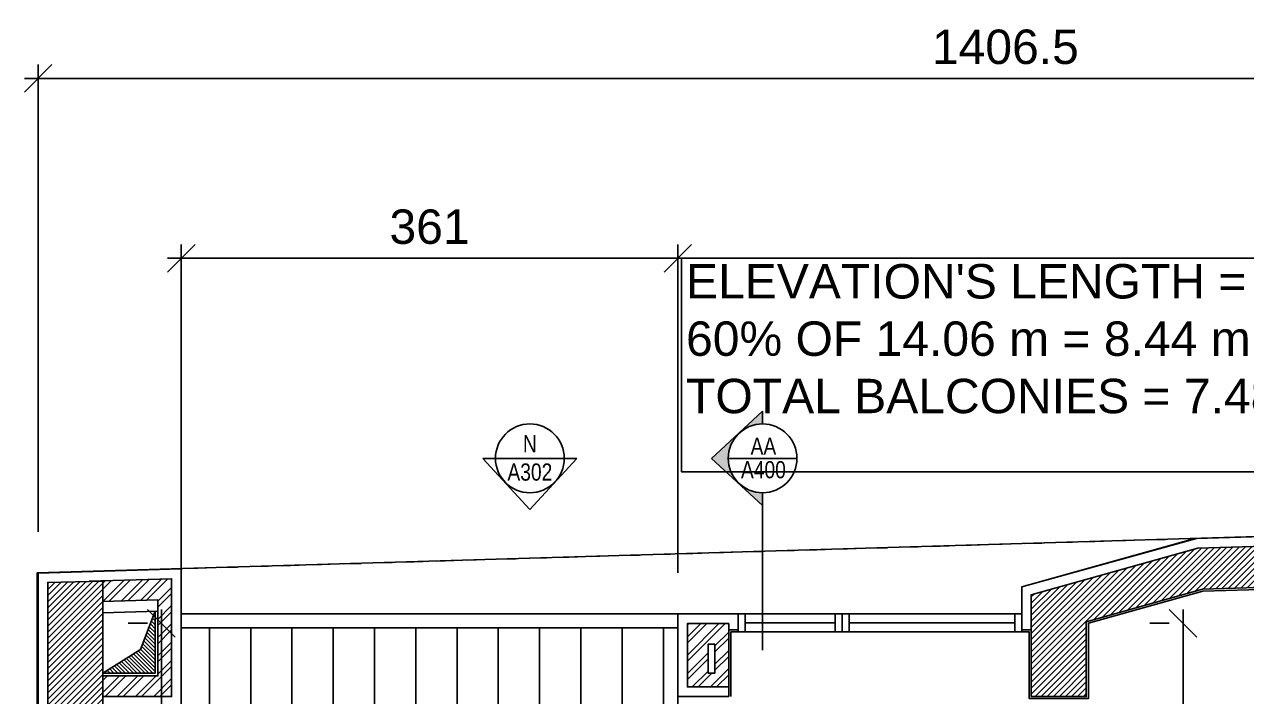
# Model space of a CAD drawing. Extents: x -1.8 to 45.6, y -22.6 to 61.5.
# Drawn here: x -0.09 to 8.79, y 56.4 to 61.28 of the extents above; entities that cross this region are included whole.
import ezdxf
from ezdxf.enums import TextEntityAlignment as Align

# ---------------------------------------------------------------- set-up
doc = ezdxf.new("R2010")
doc.units = 0
doc.header["$MEASUREMENT"] = 0
doc.header["$PDMODE"] = 35
doc.header["$PDSIZE"] = 0.3
doc.linetypes.add('HIDDEN2', pattern=[0.1875, 0.125, -0.0625])
doc.layers.get('0').update_dxf_attribs({"linetype": 'CONTINUOUS'})
doc.layers.get('DEFPOINTS').update_dxf_attribs({"linetype": 'CONTINUOUS'})
for name, color, linetype in [('60%', 7, 'CONTINUOUS'), ('A-ALU', 9, 'CONTINUOUS'), ('A-ANNO-ELTAG', 7, 'CONTINUOUS'), ('A-ANNO-SECT-TAG', 7, 'CONTINUOUS'), ('A-AREAS', 6, 'CONTINUOUS'), ('A-BALUST', 1, 'CONTINUOUS'), ('a-dim', 3, 'CONTINUOUS'), ('A-HATCH-CONC', 8, 'CONTINUOUS'), ('A-HATCH-WALL', 8, 'CONTINUOUS'), ('A-PLASTER', 8, 'CONTINUOUS'), ('A-PROJ1H', 9, 'HIDDEN2'), ('a-revetement', 1, 'CONTINUOUS'), ('a-shaft', 251, 'CONTINUOUS'), ('A-TILES', 137, 'CONTINUOUS'), ('A-WALL', 4, 'CONTINUOUS'), ('S-2ND-3RD-4-5-6TH$0$A-SHAFT 2-3-4-5-6', 8, 'CONTINUOUS'), ('S-2ND-3RD-4-5-6TH$0$A-STR 2-3-4-5-6', 2, 'CONTINUOUS'), ('S-2ND-3RD-4-5-6TH$0$N-PLOT', 5, 'CONTINUOUS')]:
    doc.layers.add(name, color=color, linetype=linetype)
doc.styles.add('A100-STEXT', font='arial.ttf', dxfattribs={"height": 0.25})
doc.styles.add('BLOCK', font='arial.ttf', dxfattribs={"width": 0.8, "height": 0.25})
doc.styles.add('STYLE1', font='arial.ttf')
doc.dimstyles.new('A100-DIM', dxfattribs={"dimtxt": 0.25, "dimasz": 0.2, "dimexe": 0.1, "dimexo": 0.3, "dimgap": 0.1, "dimtad": 1, "dimlfac": 100, "dimrnd": 0.5, "dimdsep": 46, "dimtxsty": 'A100-STEXT', "dimblk1": 'OBLIQUE', "dimblk2": 'OBLIQUE', "dimsah": 1, "dimcen": -0.05, "dimdle": 0.1, "dimclrd": 15, "dimclre": 15, "dimclrt": 256, "dimadec": 0, "dimazin": 0, "dimtfac": 0.28, "dimtix": 1, "dimtmove": 2, "dimatfit": 3, "dimldrblk": 'OBLIQUE', "dimfxl": 1, "dimtolj": 1, "dimarcsym": 0})

# ---------------------------------------------------------------- blocks, each defined once
blk = doc.blocks.new('A$C45441731')
at = {"layer": 'A-ALU'}
for p, q in [((7.1584, 57), (5.0984, 57)), ((5.0984, 57), (5.0984, 56.87)), ((5.1484, 57), (5.1484, 56.87)), ((5.8034, 57), (5.8034, 56.87)), ((5.8534, 57), (5.8534, 56.87)), ((5.9034, 57), (5.9034, 56.87)), ((7.1084, 57), (7.1084, 56.87)), ((7.1584, 57), (7.1584, 56.87)), ((7.1584, 56.87), (5.0984, 56.87)), ((5.8034, 56.935), (5.1484, 56.935)), ((7.1084, 56.935), (5.9034, 56.935))]:
    blk.add_line(p, q, dxfattribs=at)
blk = doc.blocks.new('A$C37CB01A7')
at = {"layer": 'A-ALU'}
blk.add_blockref('A$C45441731', (0, 0), dxfattribs=at)
blk = doc.blocks.new('_OBLIQUE')
at = {"color": 0, "linetype": 'ByBlock'}
blk.add_line((-0.5, -0.5), (0.5, 0.5), dxfattribs=at)
blk = doc.blocks.new('*D231')
at = {"layer": 'a-dim', "color": 15, "lineweight": -2}
for p, q in [((8.3317, 51.8), (8.3317, 57.032)), ((8.0894, 56.932), (8.2317, 56.932)), ((8.3744, 51.9), (8.2317, 51.9))]:
    blk.add_line(p, q, dxfattribs=at)
at = {"layer": 'DEFPOINTS', "color": 0}
for p in [(8.3317, 56.932), (8.3894, 56.932), (8.6744, 51.9)]:
    blk.add_point(p, dxfattribs=at)
at = {"layer": 'a-dim', "color": 15, "lineweight": -2, "xscale": 0.2, "yscale": 0.2, "zscale": 0.2}
for p, rotation in [((8.3317, 56.932), 90), ((8.3317, 51.9), 270)]:
    blk.add_blockref('_OBLIQUE', p, dxfattribs=dict(at, rotation=rotation))
at = {"layer": 'a-dim', "insert": (8.1039, 54.416), "char_height": 0.25, "attachment_point": 5, "rotation": 90, "style": 'A100-STEXT'}
blk.add_mtext('\\A1;503', dxfattribs=at)
blk = doc.blocks.new('*D255')
at = {"layer": 'a-dim', "color": 15, "lineweight": -2}
for p, q in [((0.9041, 57.032), (0.9041, 55.427)), ((0.6619, 56.932), (0.8041, 56.932)), ((0.9041, 53.07), (0.9041, 54.675)), ((0.9469, 53.17), (0.8041, 53.17))]:
    blk.add_line(p, q, dxfattribs=at)
at = {"layer": 'DEFPOINTS', "color": 0}
for p in [(0.9041, 56.932), (0.9619, 56.932), (1.2469, 53.17)]:
    blk.add_point(p, dxfattribs=at)
at = {"layer": 'a-dim', "color": 15, "lineweight": -2, "xscale": 0.2, "yscale": 0.2, "zscale": 0.2}
for p, rotation in [((0.9041, 56.932), 90), ((0.9041, 53.17), 270)]:
    blk.add_blockref('_OBLIQUE', p, dxfattribs=dict(at, rotation=rotation))
at = {"layer": 'a-dim', "insert": (1.1033, 55.051), "char_height": 0.25, "attachment_point": 5, "rotation": 90, "style": 'A100-STEXT'}
blk.add_mtext('\\A1;376', dxfattribs=at)
blk = doc.blocks.new('*D297')
at = {"layer": '60%', "color": 15, "lineweight": -2}
for p, q in [((1.0484, 57.3), (1.0484, 59.6848)), ((4.6584, 57.3), (4.6584, 59.6848)), ((0.9484, 59.5848), (4.7584, 59.5848))]:
    blk.add_line(p, q, dxfattribs=at)
at = {"layer": 'DEFPOINTS', "color": 0}
for p in [(4.6584, 59.5848), (1.0484, 57), (4.6584, 57)]:
    blk.add_point(p, dxfattribs=at)
at = {"layer": '60%', "color": 15, "lineweight": -2, "xscale": 0.2, "yscale": 0.2, "zscale": 0.2, "rotation": 180}
blk.add_blockref('_OBLIQUE', (1.0484, 59.5848), dxfattribs=at)
at = {"layer": '60%', "color": 15, "lineweight": -2, "xscale": 0.2, "yscale": 0.2, "zscale": 0.2}
blk.add_blockref('_OBLIQUE', (4.6584, 59.5848), dxfattribs=at)
at = {"layer": '60%', "insert": (2.8534, 59.8125), "char_height": 0.25, "attachment_point": 5, "style": 'A100-STEXT'}
blk.add_mtext('\\A1;361', dxfattribs=at)
blk = doc.blocks.new('*D299')
at = {"layer": '60%', "color": 15, "lineweight": -2}
for p, q in [((0.0084, 57.5967), (0.0084, 60.9919)), ((14.0715, 57.5967), (14.0715, 60.9919)), ((-0.0916, 60.8919), (14.1715, 60.8919))]:
    blk.add_line(p, q, dxfattribs=at)
at = {"layer": 'DEFPOINTS', "color": 0}
for p in [(14.0715, 60.8919), (0.0084, 57.2967), (14.0715, 57.2967)]:
    blk.add_point(p, dxfattribs=at)
at = {"layer": '60%', "color": 15, "lineweight": -2, "xscale": 0.2, "yscale": 0.2, "zscale": 0.2, "rotation": 180}
blk.add_blockref('_OBLIQUE', (0.0084, 60.8919), dxfattribs=at)
at = {"layer": '60%', "color": 15, "lineweight": -2, "xscale": 0.2, "yscale": 0.2, "zscale": 0.2}
blk.add_blockref('_OBLIQUE', (14.0715, 60.8919), dxfattribs=at)
at = {"layer": '60%', "insert": (7.0399, 61.1196), "char_height": 0.25, "attachment_point": 5, "style": 'A100-STEXT'}
blk.add_mtext('\\A1;1406.5', dxfattribs=at)
blk = doc.blocks.new('SCT_TAG_L')
h = blk.add_hatch(color=256)
h.paths.add_polyline_path([(-0.3708, 0.3425), (0, 0.6851), (0, 0.5925, 0.755389), (-0.1315, 0.1299), (-0.1315, 0.1214)])
h.paths.add_polyline_path([(-0.1315, 0.1214), (-0.1315, 0.1299, 0.139348), (0, 0.0925), (0, 0)])
for p, q in [((0, 0.6851), (-0.3708, 0.3425)), ((0, 0.6851), (0, 0.5925)), ((0, 0), (-0.3708, 0.3425)), ((0, 0.0925), (0, 0)), ((0, 0), (0, -1.0515))]:
    blk.add_line(p, q)
at = {"ltscale": 4}
blk.add_line((-0.25, 0.3425), (0.25, 0.3425), dxfattribs=at)
blk.add_circle((0, 0.3425), 0.25)
at = {"color": 7, "style": 'BLOCK', "width": 0.8}
for tag, p in [('SCT.NO.', (0.0059, 0.4306)), ('DWG', (0.0059, 0.2601))]:
    blk.add_attdef(tag, text='', height=0.125, dxfattribs=at).set_placement(p, align=Align.MIDDLE)
blk = doc.blocks.new('ELTAG_D')
for p, q in [((0.005, 0), (-0.005, 0)), ((0.00685, 0), (0, -0.00742)), ((0.00685, 0), (0.005, 0)), ((-0.00685, 0), (0, -0.00742)), ((-0.005, 0), (-0.00685, 0))]:
    blk.add_line(p, q)
blk.add_circle((0, 0), 0.005)
at = {"color": 7, "style": 'BLOCK', "width": 0.8}
for tag, p in [('ELV.NO.', (0, 0.00213)), ('DWG', (0, -0.00199))]:
    blk.add_attdef(tag, text='', height=0.0025, rotation=0, dxfattribs=at).set_placement(p, align=Align.MIDDLE)

msp = doc.modelspace()

# ---------------------------------------------------------------- hatches: boundary and pattern name
at = {"layer": 'A-HATCH-CONC'}
h = msp.add_hatch(dxfattribs=at)
h.set_pattern_fill('ANSI31', color=256, scale=0.25, style=0)
h.paths.add_polyline_path([(10.12837, 57.52936), (8.439, 57.47908), (7.22837, 57.14025), (7.22837, 56.4), (7.62837, 56.4), (7.62837, 56.94336), (8.47393, 57.18001), (9.82837, 57.22032), (9.82837, 56.4), (10.12837, 56.4)])
h = msp.add_hatch(dxfattribs=at)
h.set_pattern_fill('ANSI31', color=256, scale=0.25, style=0)
h.paths.add_polyline_path([(0.47837, 57.23771), (0.07837, 57.22878), (0.07837, 42), (0.47837, 42)])
at = {"layer": 'A-HATCH-WALL'}
h = msp.add_hatch(dxfattribs=at)
h.set_pattern_fill('ANSI32', color=256, scale=0.25, style=0)
h.paths.add_polyline_path([(0.97837, 57.25557), (0.47837, 57.24069), (0.47837, 57.09062), (0.87837, 57.10253), (0.87837, 56.55), (0.47837, 56.55), (0.47837, 56.4), (0.97837, 56.4)])
h = msp.add_hatch(dxfattribs=at)
h.set_pattern_fill('ANSI32', color=256, scale=0.25, style=0)
h.paths.add_polyline_path([(5.02837, 56.93), (4.72837, 56.93), (4.72837, 56.47), (5.02837, 56.47)])
h.paths.add_polyline_path([(4.87837, 56.57), (4.87837, 56.78), (4.92837, 56.78), (4.92837, 56.57)], flags=16)
at = {"layer": 'a-shaft'}
h = msp.add_hatch(dxfattribs=at)
h.set_pattern_fill('_USER,_O', color=256, scale=0.02, angle=315, pattern_type=0)
h.set_pattern_definition([(315, (-338376.396732, -23743.371716), (0.0141421356237, 0.0141421356237), [])])
h.paths.add_polyline_path([(0.85837, 57.01889), (0.85814, 57.01888), (0.75319, 56.7407), (0.47837, 56.57), (0.85837, 56.57)])
at = {"layer": 'A-TILES'}
h = msp.add_hatch(dxfattribs=at)
h.set_pattern_fill('_USER,_O', color=256, scale=0.3, angle=90, pattern_type=0)
h.set_pattern_definition([(90, (-338376.54673, -23743.37172), (-0.3, 2e-17), [])])
h.paths.add_polyline_path([(1.04837, 56.9), (1.04837, 56.33), (0.54837, 56.33), (0.54837, 53.17), (1.04837, 53.17), (4.05837, 53.17), (4.65837, 53.17), (4.65837, 56.9)])

# ---------------------------------------------------------------- linework, layer by layer
at = {"layer": '60%'}
msp.add_lwpolyline([(4.68593, 59.58481), (10.14892, 59.58481), (10.14892, 58.03191), (4.68593, 58.03191)], close=True, dxfattribs=at)
at = {"layer": 'A-AREAS'}
for points in [[(15.96124, 57.80109), (12.2369, 53.17), (10.19837, 53.17), (10.19837, 57.6015), (8.42837, 57.54879), (7.15837, 57.19604), (7.15837, 57), (4.65837, 57)], [(4.65837, 57), (4.65837, 53.17), (0.44837, 53.17), (0.44837, 56.33), (1.04837, 56.33), (1.04837, 57.32768), (0.00837, 57.29673), (0.00837, 41.93), (0.47837, 41.93), (0.47837, 43.43), (4.65837, 43.43), (4.65837, 41.93), (12.29837, 41.93), (12.29837, 43.03), (13.63258, 43.03), (14.39249, 43.95879), (14.57768, 43.80986), (14.74689, 44.02026), (17.36523, 41.91458)]]:
    msp.add_lwpolyline(points, dxfattribs=at)
msp.add_lwpolyline([(0.44837, 53.17), (0.44837, 56.33), (1.04837, 56.33), (1.04837, 57), (4.65837, 57), (4.65837, 53.17)], close=True, dxfattribs=at)
at = {"layer": 'A-BALUST'}
msp.add_lwpolyline([(1.04837, 56.9), (4.65837, 56.9), (4.65837, 57), (1.04837, 57)], close=True, dxfattribs=at)
at = {"layer": 'A-PLASTER'}
for p in [(5.04337, 56.4), (5.09837, 56.87)]:
    msp.add_line(p, (5.04337, 56.87), dxfattribs=at)
msp.add_lwpolyline([(7.15837, 56.87), (7.21337, 56.87), (7.21337, 56.385), (7.64337, 56.385), (7.64337, 56.93198), (8.47621, 57.16507), (9.81337, 57.20487), (9.81337, 52.785), (10.4389, 52.785)], dxfattribs=at)
at = {"layer": 'A-PROJ1H'}
msp.add_line((8.42837, 57.54879), (1.04837, 57.32888), dxfattribs=at)
at = {"layer": 'a-revetement'}
for p, q in [((8.41774, 57.5485), (10.19837, 57.6015)), ((7.15837, 57.19604), (8.41774, 57.5485)), ((0.00837, 57.29673), (1.04837, 57.32768)), ((1.04837, 57.32768), (1.04837, 56.33)), ((0.00837, 41.93), (0.00837, 57.29673)), ((7.15837, 56.885), (7.15837, 57.19604)), ((4.65837, 57), (5.09837, 57)), ((4.65837, 56.4), (4.65837, 57)), ((5.09837, 57), (5.09837, 56.915)), ((5.09837, 56.885), (5.02837, 56.885)), ((7.15837, 56.885), (7.22837, 56.885))]:
    msp.add_line(p, q, dxfattribs=at)
at = {"layer": 'a-revetement', "ltscale": 4}
for p, q in [((5.02837, 56.47), (5.02837, 56.4)), ((5.02837, 56.4), (4.65837, 56.4))]:
    msp.add_line(p, q, dxfattribs=at)
at = {"layer": 'a-shaft'}
msp.add_lwpolyline([(0.47837, 56.57), (0.85837, 56.57), (0.85837, 57.01948), (0.75319, 56.7407), (0.47837, 56.57)], dxfattribs=at)
at = {"layer": 'A-WALL'}
for points in [[(0.37837, 57.23771), (0.97837, 57.25557), (0.97837, 56.4), (0.47837, 56.4)], [(0.47837, 57.09062), (0.87837, 57.10253), (0.87837, 56.55), (0.47837, 56.55)]]:
    msp.add_lwpolyline(points, dxfattribs=at)
for points in [[(5.02837, 56.93), (5.02837, 56.47), (4.72837, 56.47), (4.72837, 56.93)], [(4.92837, 56.78), (4.92837, 56.57), (4.87837, 56.57), (4.87837, 56.78)]]:
    msp.add_lwpolyline(points, close=True, dxfattribs=at)
at = {"layer": 'S-2ND-3RD-4-5-6TH$0$A-SHAFT 2-3-4-5-6'}
msp.add_lwpolyline([(0.47837, 56.55), (0.87837, 56.55), (0.87837, 57.01948), (0.47837, 57.00758)], close=True, dxfattribs=at)
at = {"layer": 'S-2ND-3RD-4-5-6TH$0$A-STR 2-3-4-5-6'}
for points in [[(10.12837, 57.52936), (8.439, 57.47908), (7.22837, 57.14025), (7.22837, 56.4), (7.62837, 56.4), (7.62837, 56.94336), (8.47393, 57.18001), (9.82837, 57.22032), (9.82837, 56.4), (10.12837, 56.4)], [(0.07837, 42), (0.47837, 42), (0.47837, 57.23771), (0.07837, 57.22878)]]:
    msp.add_lwpolyline(points, close=True, dxfattribs=at)
at = {"layer": 'S-2ND-3RD-4-5-6TH$0$N-PLOT'}
msp.add_lwpolyline([(0, 0), (38.90837, 0, 0.4142136), (41.90837, 3), (41.90837, 55.45463, 0.4229554), (38.81912, 58.4533), (0, 57.29794)], format="xyb", close=True, dxfattribs=at)

# ---------------------------------------------------------------- block references
at = {"layer": 'A-ALU'}
msp.add_blockref('A$C37CB01A7', (0, 0), dxfattribs=at)
at = {"layer": 'A-ANNO-ELTAG', "xscale": 50, "yscale": 50, "zscale": 50}
msp.add_blockref('ELTAG_D', (3.58292, 58.13089), dxfattribs=at).add_auto_attribs({'ELV.NO.': 'N', 'DWG': 'A302'})
msp.add_blockref('ELTAG_D', (3.58292, 58.13089), dxfattribs=at).add_auto_attribs({'ELV.NO.': 'N', 'DWG': 'A302'})
at = {"layer": 'A-ANNO-SECT-TAG'}
msp.add_blockref('SCT_TAG_L', (5.27494, 57.78836), dxfattribs=at).add_auto_attribs({'SCT.NO.': 'AA', 'DWG': 'A400'})
msp.add_blockref('SCT_TAG_L', (5.27494, 57.78836), dxfattribs=at).add_auto_attribs({'SCT.NO.': 'AA', 'DWG': 'A400'})

# ---------------------------------------------------------------- texts
at = {"layer": '60%', "insert": (4.71838, 59.54239), "char_height": 0.5, "width": 8.6831907, "attachment_point": 1, "style": 'STYLE1'}
msp.add_mtext("{\\H0.5x;ELEVATION'S LENGTH = 14.06 m\\P60% OF 14.06 m = 8.44 m\\PTOTAL BALCONIES = 7.48 m}", dxfattribs=at)

# ---------------------------------------------------------------- dimensions: what is measured, and where the dimension line sits
at = {"layer": '60%'}
for base, p1, p2, picture, middle in [((14.07151, 60.89193), (0.00837, 57.29673), (14.07151, 57.29673), '*D299', (7.03994, 61.11958)), ((4.65837, 59.58481), (1.04837, 57), (4.65837, 57), '*D297', (2.85337, 59.81253))]:
    dim = msp.add_linear_dim(base=base, p1=p1, p2=p2, dimstyle='A100-DIM', dxfattribs=at)
    dim.commit()
    dim.dimension.update_dxf_attribs({"geometry": picture, "text_midpoint": middle})
at = {"layer": 'a-dim'}
dim = msp.add_linear_dim(base=(0.90412, 56.93198), p1=(1.24688, 53.17), p2=(0.96188, 56.93198), angle=90, dimstyle='A100-DIM', dxfattribs=at)
dim.commit()
dim.dimension.update_dxf_attribs({"geometry": '*D255', "text_midpoint": (1.10326, 55.05099), "dimtype": 160})
dim = msp.add_linear_dim(base=(8.33166, 56.93198), p1=(8.67442, 51.9), p2=(8.38942, 56.93198), angle=90, dimstyle='A100-DIM', dxfattribs=at)
dim.commit()
dim.dimension.update_dxf_attribs({"geometry": '*D231', "text_midpoint": (8.10393, 54.41599)})

doc.saveas('drawing.dxf')
